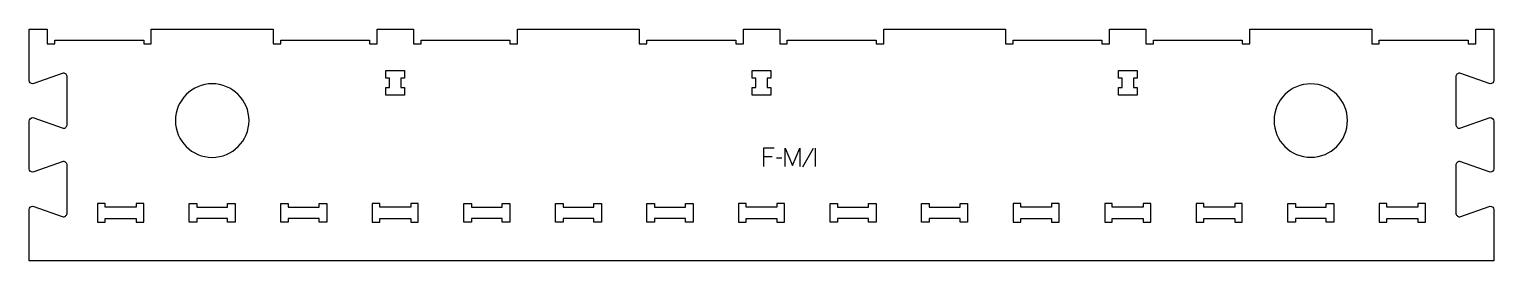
# Model space of a CAD drawing. Header units: millimetres. Extents: x -1200 to 1200, y -184 to 195.
import ezdxf

# ---------------------------------------------------------------- set-up
doc = ezdxf.new("R2010")
doc.units = ezdxf.units.MM
for name, color, linetype, true_color in [('1_ANYTOOL_1MMDEEP_LABELS_S', 2, 'Continuous', 0xffff00), ('3_ANYTOOL_CUTTHROUGH_INSID', 4, 'Continuous', 0x00ffff), ('4_ANYTOOL_CUTTHROUGH_OUTSI', 5, 'Continuous', 0x0000ff)]:
    doc.layers.add(name, color=color, linetype=linetype, true_color=true_color)

msp = doc.modelspace()

# ---------------------------------------------------------------- linework, layer by layer
at = {"layer": '1_ANYTOOL_1MMDEEP_LABELS_S'}
for p, q in [((88, 0), (88, -30)), ((17.7, -14), (3.2, -14)), ((33.5, -16.1), (24.7, -16.2)), ((84.5, -0.5), (67.3, -31.2))]:
    msp.add_line(p, q, dxfattribs=at)
for points in [[(20.8, 0), (3.2, 0), (3.2, -30)], [(38.6, -30), (38.6, 0), (50.6, -28.4), (62.6, -0.1), (62.6, -30)]]:
    msp.add_lwpolyline(points, dxfattribs=at)
at = {"layer": '3_ANYTOOL_CUTTHROUGH_INSID'}
for points in [[(-584.8, 87.1), (-615.3, 87.1), (-615.3, 99.6), (-609.3, 99.6), (-609.3, 115.1), (-615.3, 115.1), (-615.3, 127.6), (-584.8, 127.6), (-584.8, 115.1), (-590.8, 115.1), (-590.8, 99.6), (-584.8, 99.6)], [(15.3, 87.1), (-15.2, 87.1), (-15.2, 99.6), (-9.2, 99.6), (-9.2, 115.1), (-15.2, 115.1), (-15.2, 127.6), (15.3, 127.6), (15.3, 115.1), (9.3, 115.1), (9.3, 99.6), (15.3, 99.6)], [(615.3, 87.1), (584.8, 87.1), (584.8, 99.6), (590.8, 99.6), (590.8, 115.1), (584.8, 115.1), (584.8, 127.6), (615.3, 127.6), (615.3, 115.1), (609.3, 115.1), (609.3, 99.6), (615.3, 99.6)], [(-1075.3, -96.4), (-1075.3, -90.4), (-1087.8, -90.4), (-1087.8, -120.9), (-1075.3, -120.9), (-1075.3, -114.9), (-1024.8, -114.9), (-1024.8, -120.9), (-1012.3, -120.9), (-1012.3, -90.4), (-1024.8, -90.4), (-1024.8, -96.4)], [(-925.3, -96.4), (-874.8, -96.4), (-874.8, -90.4), (-862.3, -90.4), (-862.3, -120.9), (-874.8, -120.9), (-874.8, -114.9), (-925.3, -114.9), (-925.3, -120.9), (-937.8, -120.9), (-937.8, -90.4), (-925.3, -90.4)], [(-724.8, -120.6), (-724.8, -114.9), (-775.3, -114.9), (-775.3, -120.9), (-787.8, -120.9), (-787.8, -90.4), (-775.3, -90.4), (-775.3, -96.4), (-724.8, -96.4), (-724.8, -90.4), (-712.3, -90.4), (-712.3, -120.9), (-724.8, -120.9)], [(-625.3, -96.4), (-625.3, -90.4), (-637.8, -90.4), (-637.8, -120.9), (-625.3, -120.9), (-625.3, -114.9), (-574.8, -114.9), (-574.8, -120.9), (-562.3, -120.9), (-562.3, -90.4), (-574.8, -90.4), (-574.8, -96.4)], [(-475.3, -114.9), (-475.3, -120.9), (-487.8, -120.9), (-487.8, -90.4), (-475.3, -90.4), (-475.3, -96.4), (-424.7, -96.4), (-424.7, -90.4), (-412.2, -90.4), (-412.2, -120.9), (-424.7, -120.9), (-424.7, -114.9)], [(-325.2, -96.4), (-274.7, -96.4), (-274.7, -90.4), (-262.2, -90.4), (-262.2, -120.9), (-274.7, -120.9), (-274.7, -114.9), (-325.2, -114.9), (-325.2, -120.9), (-337.7, -120.9), (-337.7, -90.4), (-325.2, -90.4)], [(-124.7, -120.6), (-124.7, -114.9), (-175.2, -114.9), (-175.2, -120.9), (-187.7, -120.9), (-187.7, -90.4), (-175.2, -90.4), (-175.2, -96.4), (-124.7, -96.4), (-124.7, -90.4), (-112.2, -90.4), (-112.2, -120.9), (-124.7, -120.9)], [(-25.2, -96.4), (-25.2, -90.4), (-37.7, -90.4), (-37.7, -120.9), (-25.2, -120.9), (-25.2, -114.9), (25.3, -114.9), (25.3, -120.9), (37.8, -120.9), (37.8, -90.4), (25.3, -90.4), (25.3, -96.4)], [(124.8, -114.9), (124.8, -120.9), (112.3, -120.9), (112.3, -90.4), (124.8, -90.4), (124.8, -96.4), (175.3, -96.4), (175.3, -90.4), (187.8, -90.4), (187.8, -120.9), (175.3, -120.9), (175.3, -114.9)], [(274.8, -96.4), (325.3, -96.4), (325.3, -90.4), (337.8, -90.4), (337.8, -120.9), (325.3, -120.9), (325.3, -114.9), (274.8, -114.9), (274.8, -120.9), (262.3, -120.9), (262.3, -90.4), (274.8, -90.4)], [(475.3, -114.9), (475.3, -120.9), (487.8, -120.9), (487.8, -90.4), (475.3, -90.4), (475.3, -96.4), (424.8, -96.4), (424.8, -90.4), (412.3, -90.4), (412.3, -120.9), (424.8, -120.9), (424.8, -114.9)], [(574.8, -96.4), (574.8, -90.4), (562.3, -90.4), (562.3, -120.9), (574.8, -120.9), (574.8, -114.9), (625.3, -114.9), (625.3, -120.9), (637.8, -120.9), (637.8, -90.4), (625.3, -90.4), (625.3, -96.4)], [(724.8, -96.4), (724.8, -90.4), (712.3, -90.4), (712.3, -120.9), (724.8, -120.9), (724.8, -114.9), (775.3, -114.9), (775.3, -120.9), (787.8, -120.9), (787.8, -90.4), (775.3, -90.4), (775.3, -96.4)], [(874.8, -96.4), (925.3, -96.4), (925.3, -90.4), (937.8, -90.4), (937.8, -120.9), (925.3, -120.9), (925.3, -114.9), (874.8, -114.9), (874.8, -120.9), (862.3, -120.9), (862.3, -90.4), (874.8, -90.4)], [(1075.3, -114.9), (1075.3, -120.9), (1087.8, -120.9), (1087.8, -90.4), (1075.3, -90.4), (1075.3, -96.4), (1024.8, -96.4), (1024.8, -90.4), (1012.3, -90.4), (1012.3, -120.9), (1024.8, -120.9), (1024.8, -114.9)]]:
    msp.add_lwpolyline(points, close=True, dxfattribs=at)
at = {"layer": '3_ANYTOOL_CUTTHROUGH_INSID', "extrusion": (0, 0, -1)}
for centre, radius in [((900, 45.4), 60.3), ((-900, 45.4), 60.2)]:
    msp.add_circle(centre, radius, dxfattribs=at)
at = {"layer": '4_ANYTOOL_CUTTHROUGH_OUTSI'}
msp.add_lwpolyline([(-1144, 32.7, 0.414214), (-1137.8, 38.9), (-1137.8, 116.9, 0.414214), (-1144, 123.2), (-1144.1, 123.2), (-1194, 105.7, -0.412073), (-1199.8, 111.4), (-1199.8, 195.1), (-1170.3, 195.1), (-1170.3, 171.4, 0.414214), (-1170, 171.1), (-1158, 171.1, 0.414214), (-1157.8, 171.4), (-1157.8, 177.1), (-1012.3, 177.1), (-1012.3, 171.4, 0.414214), (-1012, 171.1), (-1000, 171.1, 0.414214), (-999.8, 171.4), (-999.8, 195.1), (-800.3, 195.1), (-800.3, 171.4, 0.414214), (-800, 171.1), (-788, 171.1, 0.414214), (-787.8, 171.4), (-787.8, 177.1), (-642.3, 177.1), (-642.3, 171.4, 0.414214), (-642, 171.1), (-630, 171.1, 0.414214), (-629.8, 171.4), (-629.8, 195.1), (-570.3, 195.1), (-570.3, 171.4, 0.414214), (-570, 171.1), (-558, 171.1, 0.414214), (-557.8, 171.4), (-557.8, 177.1), (-412.2, 177.1), (-412.2, 171.4, 0.414214), (-412, 171.1), (-400, 171.1, 0.414214), (-399.7, 171.4), (-399.7, 195.1), (-200.2, 195.1), (-200.2, 171.4, 0.414214), (-200, 171.1), (-188, 171.1, 0.414214), (-187.7, 171.4), (-187.7, 177.1), (-42.2, 177.1), (-42.2, 171.4, 0.414214), (-42, 171.1), (-30, 171.1, 0.414214), (-29.7, 171.4), (-29.7, 195.1), (29.8, 195.1), (29.8, 171.4, 0.414214), (30, 171.1), (42, 171.1, 0.414214), (42.3, 171.4), (42.3, 177.1), (187.8, 177.1), (187.8, 171.4, 0.414214), (188, 171.1), (200, 171.1, 0.414214), (200.3, 171.4), (200.3, 195.1), (399.8, 195.1), (399.8, 171.4, 0.414214), (400, 171.1), (412, 171.1, 0.414214), (412.3, 171.4), (412.3, 177.1), (557.8, 177.1), (557.8, 171.4, 0.414214), (558, 171.1), (570, 171.1, 0.414214), (570.3, 171.4), (570.3, 195.1), (629.8, 195.1), (629.8, 171.4, 0.414214), (630, 171.1), (642, 171.1, 0.414214), (642.3, 171.4), (642.3, 177.1), (787.8, 177.1), (787.8, 171.4, 0.414214), (788, 171.1), (800, 171.1, 0.414214), (800.3, 171.4), (800.3, 195.1), (999.8, 195.1), (999.8, 171.4, 0.414214), (1000, 171.1), (1012, 171.1, 0.414214), (1012.3, 171.4), (1012.3, 177.1), (1157.8, 177.1), (1157.8, 171.4, 0.414214), (1158, 171.1), (1170, 171.1, 0.414214), (1170.3, 171.4), (1170.3, 195.1), (1199.8, 195.1), (1199.8, 111.4, -0.412073), (1194, 105.7), (1144.1, 123.2), (1144, 123.2, 0.414214), (1137.8, 116.9), (1137.8, 38.9, 0.414214), (1144, 32.7), (1144.1, 32.7), (1194, 50.2, -0.412073), (1199.8, 44.4), (1199.8, -33.6, -0.412073), (1194, -39.3), (1144.1, -21.8), (1144, -21.8, 0.414214), (1137.8, -28.1), (1137.8, -106.1, 0.414214), (1144, -112.3), (1144.1, -112.3), (1194, -94.8, -0.412073), (1199.8, -100.6), (1199.8, -184.4), (-1199.8, -184.4), (-1199.8, -100.6, -0.412073), (-1194, -94.8), (-1144.1, -112.3), (-1144, -112.3, 0.414214), (-1137.8, -106.1), (-1137.8, -28.1, 0.414214), (-1144, -21.8), (-1144.1, -21.8), (-1194, -39.3, -0.412073), (-1199.8, -33.6), (-1199.8, 44.4, -0.412073), (-1194, 50.2), (-1144.1, 32.7)], format="xyb", close=True, dxfattribs=at)

doc.saveas('drawing.dxf')
